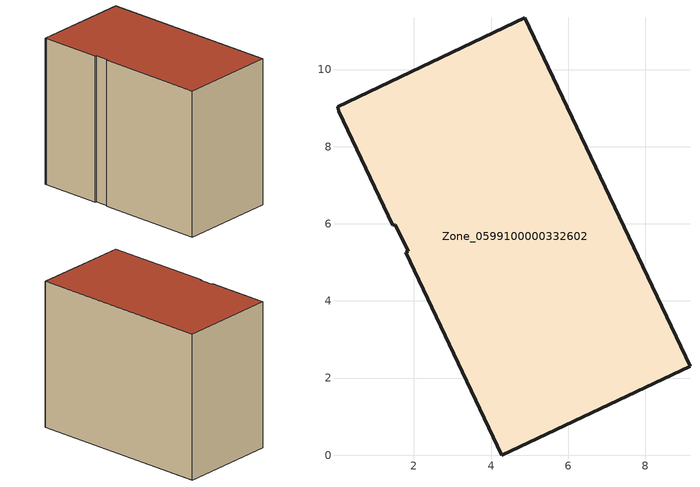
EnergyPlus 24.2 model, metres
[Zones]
Zone_0599100000332602
 floor ground (C_G): 1.46,5.96 0.06,8.91 0.02,9.04 4.88,11.34 9.16,2.31 4.28,0 1.79,5.26 1.85,5.29 1.52,5.97 z0
 wall outside (C_F): 9.16,2.31 4.88,11.34 0.02,9.04 0.06,8.91 1.46,5.96 1.52,5.97 1.85,5.29 1.79,5.26 4.28,0 9.16,2.31 z0:8.11
 roof outside (C_R): 0.06,8.91 1.46,5.96 1.52,5.97 1.85,5.29 1.79,5.26 4.28,0 9.16,2.31 4.88,11.34 0.02,9.04 z8.11
[BUILDING]
Pand.0599100000332602: North Axis=0; Terrain=City; Loads Convergence Tolerance Value=0.04; Temperature Convergence Tolerance Value=0.4; Solar Distribution=FullExterior; Maximum Number of Warmup Days=25; Minimum Number of Warmup Days=1
[Site:Location]
Rotterdam.The.Hague.AP_ZH_NLD Design_Conditions: Latitude=51.96; Longitude=4.45; Time Zone=1; Elevation=-4.5
[SITE:GROUNDTEMPERATURE:BUILDINGSURFACE]
18, 18, 18, 18, 18, 18, 18, 18, 18, 18, 18, 18
[MATERIAL] Thermal Absorptance=0.9; Solar Absorptance=0.7; Visible Absorptance=0.7
Name | Roughness | Thickness | Conductivity | Density | Specific Heat
G.TI.1975-1991 | MediumSmooth | 0.15 | 0.288461 | 540 | 1210
F.TI.1975-1991 | Rough | 0.3 | 0.230769 | 1920 | 840
R.TI.1975-1991 | MediumRough | 0.2 | 0.153846 | 1500 | 1000
[CONSTRUCTION]
C_G: G.TI.1975-1991
C_F: F.TI.1975-1991
C_R: R.TI.1975-1991
[ZONE]
Zone_0599100000332602: Type=1; Multiplier=1; Ceiling Height=Autocalculate; Volume=Autocalculate; Floor Area=autocalculate; Part of Total Floor Area=Yes
[ZONEINFILTRATION:DESIGNFLOWRATE]
Infil_Zone_0599100000332602: Zone or ZoneList or Space or SpaceList=Zone_0599100000332602; Schedule=AlwaysOn; Design Flow Rate Calculation Method=Flow/Area; Flow Rate per Floor Area=0.003; Constant Term Coefficient=1; Temperature Term Coefficient=0; Velocity Term Coefficient=0; Velocity Squared Term Coefficient=0
[HVACTEMPLATE:ZONE:IDEALLOADSAIRSYSTEM]
Zone_0599100000332602: Maximum Heating Supply Air Temperature=50; Minimum Cooling Supply Air Temperature=13; Maximum Heating Supply Air Humidity Ratio=0.0156; Minimum Cooling Supply Air Humidity Ratio=0.0077; Heating Limit=NoLimit; Cooling Limit=NoLimit; Dehumidification Control Type=ConstantSensibleHeatRatio; Cooling Sensible Heat Ratio=0.7; Dehumidification Setpoint=60; Humidification Control Type=None; Humidification Setpoint=30; Outdoor Air Method=None; Outdoor Air Flow Rate per Person=0.00944; Outdoor Air Flow Rate per Zone Floor Area=0; Outdoor Air Flow Rate per Zone=0; Demand Controlled Ventilation Type=None; Outdoor Air Economizer Type=NoEconomizer; Heat Recovery Type=None; Sensible Heat Recovery Effectiveness=0.7; Latent Heat Recovery Effectiveness=0.65
[ZONECONTROL:THERMOSTAT]
ThermostatControl_Zone_0599100000332602: Zone or ZoneList=Zone_0599100000332602; Control Type Schedule=DualSetpointControlType; Control 1=Thermostat_Zone_0599100000332602; Temperature Difference Between Cutout And Setpoint=0
[THERMOSTATSETPOINT:DUALSETPOINT]
Thermostat_Zone_0599100000332602: Heating Setpoint Temperature Schedule=HeatingSetpoint_Zone_0599100000332602; Cooling Setpoint Temperature Schedule=CoolingSetpoint_Zone_0599100000332602
[SCHEDULE:COMPACT]
HeatingSetpoint_Zone_0599100000332602: Through: 12/31, For: AllDays, Until: 24:00, 21
CoolingSetpoint_Zone_0599100000332602: Through: 12/31, For: AllDays, Until: 24:00, 24
DualSetpointControlType: Through: 12/31, For: AllDays, Until: 24:00, 4
AlwaysOn: Through: 12/31, For: AllDays, Until: 24:00, 1
